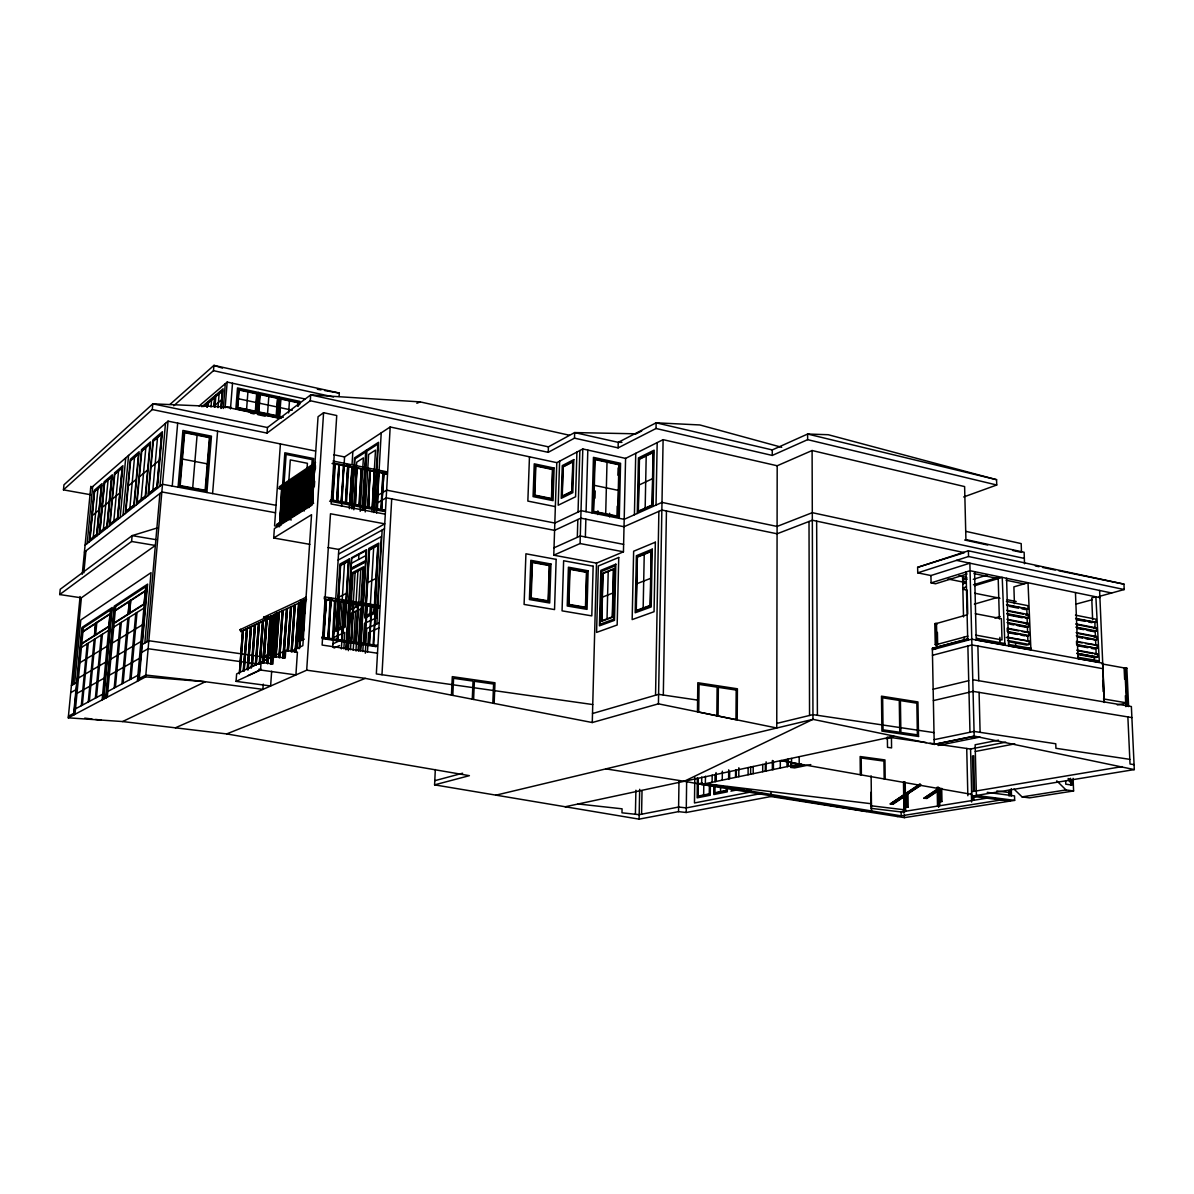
<?xml version="1.0" encoding="UTF-8"?>
<svg xmlns="http://www.w3.org/2000/svg" width="1194" height="1194" viewBox="0 0 1194 1194"><rect width="100%" height="100%" fill="white"/><g stroke="black" fill="none" stroke-linecap="round" stroke-linejoin="round"><path stroke-width="1.5" d="M780.294 768.04L780.309 760.578M787.249 766.593L787.249 759.563M787.518 766.533L787.518 759.399M788.324 766.369L788.324 759.339M435.317 769.548L434.586 784.861L639.088 819.144L678.535 811.636L686.222 812.487L770.921 796.532L770.936 792.801M90.938 494.779L63.461 489.868L152.295 409.557L267.053 433.094L310.291 400.736L548.24 452.332L574.493 438.153L618.104 447.884L656.028 428.497L772.264 455.436L772.279 449.929L807.622 434.034L828.248 434.72L996.572 479.689L996.736 485.003L963.677 496.973M772.354 769.697L772.384 760.459M773.145 769.533L773.175 760.697M773.413 769.473L773.428 762.056M1024.512 563.717L1024.139 552.27L965.916 539.569L964.618 486.585L812.099 450.526L777.19 465.764L776.757 727.997L658.431 703.833L592.269 722.534L365.289 678.371L306.694 670.192L175.369 727.818M762.697 771.712L762.727 764.414M765.294 771.175L765.324 764.145M766.07 771.011L766.1 761.817M748.086 774.757L748.131 767.533M750.623 774.234L750.668 766.817M753.175 773.697L753.22 766.444M728.862 778.772L728.922 771.473M729.609 778.607L729.653 771.458M735.534 777.369L735.594 770.19M736.28 777.219L736.34 769.876M737.205 719.922L737.414 688.789L697.818 682.729L697.46 711.803M738.788 776.697L738.847 767.742M720.519 791.637L720.564 786.279M722.251 780.145L722.34 771.205M726.415 786.876L726.385 790.473L714.699 792.801L714.773 785.697M726.639 787.13L726.609 790.816L714.475 793.234L714.549 785.921M727.325 786.562L727.28 791.861L713.803 794.532L713.878 787.085M728.624 778.816L728.698 769.846M871.426 803.756L705.296 783.682L705.52 776.204M709.475 785.01L709.385 793.861L698.012 796.129L698.221 778.607M709.699 785.1L709.609 794.204L697.789 796.562L698.012 778.503M710.355 785.951L710.251 795.234L697.132 797.846L697.371 777.622M712.117 782.264L712.191 775.13M714.997 781.652L715.072 774.578M715.713 781.503L715.788 774.279M715.952 781.458L716.042 772.563M694.804 777.279L694.475 802.965L749.205 792.309M866.829 811.442L701.654 784.443L701.744 777.01M703.669 795.01L703.788 784.428M686.222 812.487L686.654 780.831M678.535 811.636L678.983 781.712M658.431 703.833L663.103 439.661L777.19 465.764M663.312 695.042L666.446 510.972M641.566 814.218L642.029 790.607M653.088 506.405L654.148 450.168L638.447 457.929L637.268 513.48M656.028 428.497L656.133 422.81L699.878 424.96L781.697 447.302M656.028 505.077L657.178 442.616M655.551 695.221L658.879 511.345M635.402 814.278L635.895 790.249M639.088 819.144L639.686 789.294M643.178 607.194L644.238 554.359M645.163 508.092L646.208 455.929M625.581 458.392L582.806 448.974L556.792 462.66L553.777 555.195L596.507 563.135L623.447 551.807L625.581 458.392L663.103 439.661M634.417 514.763L635.745 453.317M618.104 447.884L618.238 442.347L656.133 422.81L772.279 449.929M616.955 517.166L617.223 506.226M617.955 475.257L618.134 467.958M619.268 518.345L620.567 463.287L593.448 457.362L591.926 512.853M605.701 513.763L607.015 462.168M607.03 618.835L608.209 571.493M609.567 516.883L609.656 513.256M595 498.167L595.194 490.928M592.269 722.534L596.507 563.135M597.791 514.569L597.895 510.838M576.911 452.063L575.583 496.764L558.195 505.226L559.613 461.168M577.314 537.33L577.836 519.539M578.045 512.062L579.851 450.526M553.777 555.195L580.075 543.539L582.806 448.974M585.358 536.972L585.866 519.151M586.075 511.674L587.821 450.078M574.493 438.153L574.657 432.571L633.999 433.765M548.24 452.332L548.419 446.854L574.657 432.571L618.238 442.347L621.955 442.347M529.464 456.809L527.852 501.092L555.359 506.614M492.823 703.266L493.6 684.043L474.376 681.281L473.6 699.445M494.152 703.445L494.973 682.774L452.302 676.64L451.451 695.132M472.272 699.191L473.048 681.102L453.586 678.311L452.795 695.401M376.856 623.925L382.155 530.061M376.035 646.611L377.095 645.432L376.035 646.611L322.649 638.641M383.662 511.375L384.707 510.092L383.662 511.375L329.589 501.152M379.214 607.671L379.334 605.701L324.395 596.836L324.261 598.836L379.214 607.671L325.455 599.642L323.335 637.76L326.484 599.597L323.335 637.76M332.036 463.526L386.752 473.719L386.856 471.809L333.066 461.003M556.792 462.66L390.184 426.974L376.334 673.938L592.746 704.55M381.976 674.744L391.707 498.883M364.17 643.864L366.677 605.865M371.931 511.659L375.498 450.108L368.603 454.526L365.215 511.972M372.349 507.987L374.468 471.511L373.05 508.122L372.035 508.166L373.05 508.122M372.737 508.301L374.155 471.705M367.379 605.97L364.871 643.969M365.319 653.208L366.752 628.492L379.199 622.865M373.871 512.539L377.811 444.123L366.871 451.213L363.409 509.734M374.483 512.211L378.513 442.317L354.499 457.899L351.469 507.584M367.468 652.237L368.603 632.581L378.916 627.954M369.856 613.731L373.662 547.733M376.423 509.002L378.513 472.57L376.423 509.002L377.438 508.942L378.826 472.376M371.14 606.582L369.349 644.641L371.841 606.686M376.632 513.092L381.229 432.855M373.767 645.327L378.796 543.091L368.797 548.479L364.752 618.014L374.782 613.358M381.438 509.987L383.871 473.391L381.438 509.987L382.811 473.481L386.065 474.122M375.573 607.298L373.065 645.223M380.752 509.853L383.184 473.257L386.438 473.899M351.379 641.954L352.931 603.851L351.379 641.954L353.961 603.821M359.513 505.793L361.319 468.869L358.812 505.659M360.215 511.316L363.394 457.884L356.678 462.197L353.797 509.778M353.215 650.297L355.528 611.418M355.782 607.104L357.931 571.135M358.618 559.449L358.916 554.494M362.2 510.435L364.588 470.257M364.797 466.6L365.662 451.989L355.006 458.884L351.961 508.928M362.812 509.808L366.349 450.213M355.17 642.521L357.737 604.433M363.23 506.495L365.409 469.943L363.23 506.495L364.245 506.45L365.707 469.749M358.439 604.537L355.887 642.626M358.349 610.059L355.931 650.924L358.096 649.984L360.513 609.03L350.588 613.776L348.364 650.67M358.618 605.731L360.752 569.657M360.872 602.88L362.901 568.538L353.006 573.687L350.842 609.477L360.767 604.686M358.707 651.148L363.677 566.747L352.409 572.627L347.827 648.626M359.678 643.193L362.215 605.149M367.961 507.151L370.095 470.63L368.647 507.286L369.782 470.824L367.648 507.331L368.647 507.286M360.334 650.7L365.558 562.031L351.036 569.657L346.215 649.491M360.648 650.536L366.573 549.673L351.469 557.807L345.902 649.76M362.797 651.536L364.439 623.387L376.797 617.701L381.379 536.539L338.156 560.061M349.335 508.689L351.827 468.123M352.051 464.436L352.842 451.526M341.603 640.491L343.932 602.403L341.917 640.342M349.946 503.987L352.185 467.302L349.946 503.987L350.946 503.928L352.499 467.108L350.245 503.793M341.35 648.894L344.23 602.254M344.947 602.373L342.32 640.596M343.842 648.864L344.842 632.387L333.32 637.686M349.454 603.089L346.857 641.268L349.155 603.254M354.693 504.644L356.916 467.988L355.394 504.763L356.603 468.182L354.379 504.823L355.394 504.763M350.499 649.685L355.111 572.598M336.857 501.256L339.171 464.436L337.559 501.39L338.872 464.63L336.544 501.45L337.559 501.39M335.275 601.224L333.216 639.238L335.589 601.075M341.021 502.286L344.021 465.675M341.335 502.107L343.618 465.332L342.036 502.241M332.738 647.044L338.812 549.434L384.752 523.838L330.484 513.763L322.111 645.058L377.498 653.222M341.499 506.331L344.573 456.944L390.184 426.974M337.051 639.805L340.111 601.791L337.768 639.909L339.096 601.836M345.484 503.137L347.752 466.421L345.484 503.137L346.499 503.092L348.767 466.361L347.454 466.615M345.797 502.958L348.066 466.227M340.499 627.91L344.484 563.374M332.171 498.749L334.41 463.75L332.768 500.734L335.41 463.69L334.096 463.944M332.051 500.599L334.708 463.541M339.096 396.483L339.305 393.065L213.92 365.379L170.041 404.378M303.515 631.268L303.873 625.82M304.724 613.104L305.082 607.656M312.903 491.749L313.38 484.421M314.112 473.436L314.903 465.899L314.41 473.242M312.947 495.226L312.47 502.57L314.186 465.764L312.171 502.749M313.186 491.57L314.171 476.899M314.306 486.749L314.664 481.242M315.514 468.391L315.052 464.57L279.127 488.659L279.262 486.809L315.544 462.406M306.694 670.192L323.589 412.706L336.738 415.527L331.096 503.972L385.289 514.181M302.739 474.645L301.336 474.376L299.575 510.659L302.037 474.511L299.41 509.032M300.41 509.569L303.157 473.152L300.694 509.39M301.112 509.704L303.858 473.302L301.395 509.525M302.515 508.241L304.977 471.943L302.933 508.554M303.052 506.749L305.679 472.078L303.216 508.375M310.291 400.736L310.679 394.901L420.243 401.9L569.434 435.243M304.052 507.271L306.798 470.72M304.186 511.062L307.41 463.302L290.306 459.899L288.381 487.57M295.142 652.163L298.724 603.149L295.142 652.163L296.157 652.133L299.47 602.791L295.858 652.267M304.768 507.405L305.007 503.764M305.246 500.137L307.5 470.854L305.052 507.226M306.186 505.928L308.634 469.481L305.903 506.122L309.336 469.63L306.888 506.062M303.351 638.178L297.828 640.775L297.321 648.223L299.619 648.566M300.545 601.94L301.992 602.164L299.44 640.178L298.425 640.208L300.978 602.209L301.843 601.672L264.501 619.193L263.59 617.313L264.352 616.91L265.262 618.79L264.501 619.193M298.425 640.208L301.261 602.045M299.276 638.506L301.992 602.164M308.455 505.092L310.485 468.257L308.739 504.898M302.186 601.597L302.112 602.582L304.291 601.463L302.843 601.239L300.306 639.312L301.321 639.283L303.858 601.194L302.843 601.239M299.455 647.193L299.903 640.477L302.783 639.118M299.724 647.073L300.127 641.118L304.231 639.163M308.977 507.674L309.216 503.987M309.47 500.286L310.336 487.346M310.574 483.66L311.44 470.72M311.679 467.033L312.186 459.63L286.112 454.421L281.127 525.106M303.142 601.075L300.306 639.312M309.589 503.793L312.335 467.003L309.888 503.599M310.306 503.928L313.037 467.152M310.425 506.256L313.604 458.541L284.844 452.78L282.5 486.048M303.037 638.536L302.186 638.417L304.724 600.254L306.604 599.269M290.246 483.003L288.873 482.734L287.067 518.524L289.56 482.869L287.411 509.793M288.873 482.734L286.799 518.703L287.172 513.36M292.008 481.824L290.351 481.734L287.858 517.465L288.829 517.42L291.321 481.689L288.679 515.808M288.142 517.301L290.62 481.555M293.784 480.63L292.112 480.555L290.321 516.48L293.082 480.495L290.948 507.54M292.396 480.361L290.605 516.301M297.754 406.154L297.993 402.736L280.888 399.05L279.65 416.288L283.097 417.019M290.321 516.48L290.694 511.107M298.202 406.005L298.455 402.393L280.486 398.527L279.187 416.631L282.799 417.393M291.411 515.241L293.888 479.361L295.56 479.451M294.172 479.182L292.381 515.181L294.858 479.316L292.231 513.569M299.575 404.811L299.813 401.378L237.516 387.931L235.89 408.855L281.232 418.378M282.933 658.073L286.62 608.821L282.933 658.073L283.963 658.043L287.381 608.462L283.665 658.178M293.187 514.121L295.664 478.167L297.336 478.257M295.948 477.988L294.172 514.062L296.649 478.122L294.5 505.256M293.888 514.241L294.261 508.853M299.127 477.063L297.455 476.973L294.978 512.987L295.963 512.942L298.44 476.928L295.799 511.316M273.471 656.372L272.933 664.013L261.083 662.357L236.636 673.894L236.069 681.356L260.531 670.028L295.903 674.909L297.425 652.133L285.754 650.446L285.232 658.043L273.471 656.372L248.755 668.043M297.739 476.794L295.963 512.942M287.366 651.043L290.664 606.925L287.366 651.043L288.381 650.999L291.426 606.567L288.097 651.148M296.784 511.853L299.246 475.779L300.933 475.854M297.067 511.674L299.53 475.585M297.485 511.987L300.231 475.719L297.769 511.808M301.336 474.376L298.59 510.719L299.575 510.659M264.322 660.581L267.008 619.283M263.262 684.132L262.889 689.356L205.368 681.729L145.668 676.879L68.267 717.833L80.088 596.537M273.62 653.7L267.426 656.64L265.202 656.327L273.516 651.64L275.217 652.237M309.873 544.36L273.695 538.001L274.366 528.629L312.186 504.943L318.052 416.721L323.589 412.706M280.411 443.944L274.575 525.823L279.62 526.718L280.008 521.181M313.664 503.181L278.754 525.076L276.575 524.688L312.918 501.122M266.978 663.357L270.023 616.597L267.426 663.595L271.083 616.089L267.426 663.595M267.531 659.192L270.486 617.641M268.247 659.267L270.948 617.432M269.516 653.999L272.396 617.074L269.799 653.864M281.635 487.585L279.814 523.091L282.59 487.525L281.635 487.585L283.276 487.659M281.903 487.391L280.083 522.927M270.232 654.103L273.098 617.179L270.501 653.969M280.187 517.778L281.187 503.629M281.456 500.838L282.321 487.704M270.635 664.043L274.411 614.522L270.635 664.043L271.665 664.013L275.172 614.164L271.366 664.148M280.859 521.882L283.366 486.421L285.008 486.495M288.62 412.93L289.47 400.886M271.471 657.864L274.157 615.94M281.127 521.703L283.635 486.242M281.545 522.002L283.545 493.644M283.799 490.092L284.321 486.376L281.829 521.823M272.172 657.909L274.889 615.597M271.665 671.207L270.62 685.968L236.069 681.356M265.202 656.327L272.963 651.909M272.829 658.013L273.292 648.64M273.68 643.088L274.59 630.163M274.978 624.626L275.904 615.253L273.739 652.431L276.605 615.358M273.172 656.491L275.904 615.253M285.097 485.257L283.291 520.912L286.053 485.212L285.097 485.257L286.739 485.331M285.366 485.077L283.56 520.733M283.217 520.674L285.709 485.137M283.291 520.912L283.53 517.36M283.784 513.808L285.784 485.391M286.844 484.092L284.694 519.748L286.844 484.092L288.217 484.361M275.098 656.954L278.486 612.612L275.098 656.954L276.127 656.924L279.247 612.253L275.844 657.058M285.157 518.032L285.903 507.346M286.157 503.793L287.157 489.555M278.426 614.88L275.575 614.94L267.874 618.955L269.963 619.283L278.426 614.88L278.56 612.955L276.456 612.626M285.038 519.808L288.485 484.167M286.829 509.719L286.187 518.942L291.366 519.883M287.217 504.181L287.993 493.107M251.591 666.282L254.606 625.074L251.188 668.207M252.038 666.491L255.352 624.731L252.322 666.371M255.292 665.103L258.591 623.208L255.561 664.983M256.009 665.162L259.337 622.865L256.277 665.043M259.247 663.76L262.576 621.343L259.516 663.625M259.964 663.804L263.322 620.999L260.247 663.67M277.799 417.661L279.292 396.945M260.531 670.028L261.083 662.357M262.74 662.939L266.202 618.373L262.74 662.939L263.77 662.909L266.978 617.999L263.471 663.043M263.605 660.416L266.262 619.641M239.487 672.132L242.576 630.716L239.352 673.923M239.934 672.341L243.337 630.357L240.218 672.207M243.218 670.938L246.606 628.835L243.486 670.804M243.934 670.998L247.352 628.477L244.218 670.864M247.203 669.565L250.606 626.954L247.486 669.431M247.919 669.819L251.367 626.596L248.188 669.685M267.546 413.736L268.814 396.438M267.053 433.094L267.456 427.527L310.679 394.901L548.419 446.854M246.591 409.333L247.919 391.945M256.964 413.273L258.531 392.468M223.308 408.482L225.293 383.692M225.129 407.796L227.173 382.08L305.142 399.005M230.487 408.915L232.517 383.244M211.01 407.035L211.562 400.169M206.89 492.495L211.457 436.168L182.906 430.437L178.07 487.167M213.995 406.124L214.696 397.527L208.472 402.796L208.189 406.214M214.144 406.005L214.89 396.96L208.353 402.497L208.054 406.079M214.487 407.348L215.457 395.274M214.95 407.035L215.83 396.154L222.502 390.513L221.174 406.96M217.995 407.632L219.114 393.781M212.592 493.555L217.607 431.213M220.905 408.482L222.308 391.08L215.95 396.453M221.547 407.945L223.084 388.811L201.876 406.781M192.697 487.943L197.085 435.183M206.95 407.244L207.234 403.841L204.174 406.423M207.129 406.87L207.428 403.273L203.577 406.542M207.562 406.736L207.995 401.602M173.712 405.766L213.487 370.662L213.92 365.379L222.517 368.125M172.249 486.092L177.682 423.109M157.414 488.301L162.399 431.721L153.011 439.795L148.026 495.689M144.832 643.044L151.026 572.672L80.804 619.97L74.625 683.655M159.951 486.301L165.473 423.377M146.907 641.85L159.921 493.45M145.668 676.879L168.041 421.154L315.5 451.048M152.295 409.557L152.802 403.841L230.651 407.169M145.564 497.614L150.563 441.899L141.489 449.705L136.489 504.763M129.833 679.625L135.773 613.253M131.056 678.968L137.011 612.477M152.847 490.137L157.504 437.646M137.385 681.252L145.758 586.717M138.653 680.595L147.026 585.881L114.505 607.298L106.132 697.803M139.131 680.341L147.623 584.12L114.206 606.179L105.699 698.027M114.206 688.028L120.146 623.089M115.385 687.386L121.325 622.343M134.101 506.629L139.101 451.75L130.325 459.302L125.325 513.539M155.877 539.658L132.131 535.628L60.222 589.284L59.7 594.552L131.594 541.479L132.131 535.628L156.892 528.047M121.922 683.863L127.877 618.223M128.221 614.403L129.43 601.045M123.131 683.222L129.071 617.477M129.43 613.641L130.639 600.269M141.161 499.361L145.832 447.66M117.893 519.375L122.892 465.705L114.52 472.899L109.52 525.972M102.132 699.908L110.505 609.925M103.266 699.311L111.654 609.179L82.282 628.507L73.924 714.833M120.161 517.599L125.713 457.914M103.699 699.087L112.206 607.507L82.013 627.432L73.535 715.042M123.012 515.345L128.564 455.421M107.281 697.192L115.654 606.537M129.847 508.271L134.519 457.362M88.252 701.968L94.192 639.432M94.535 635.775L95.744 623.044M89.341 701.385L95.266 638.745M95.624 635.089L96.833 622.343M107.311 527.703L112.326 474.794L104.206 481.779L99.206 534.076M95.371 698.132L101.311 634.939M96.49 697.535L102.43 634.238M113.848 520.897L118.519 471.093M74.968 714.281L83.311 627.82M93.281 537.121L97.953 488.734M97.072 535.748L102.072 483.615L94.207 490.376L89.207 541.942M81.282 705.714L87.207 643.82M82.341 705.147L88.266 643.148M103.4 529.136L108.072 480.048M82.252 574.299L90.834 486.301M72.953 684.61L81.386 597.821L155.354 545.464L131.594 541.479M83.819 572.911L85.953 550.867M87.147 543.554L92.684 486.57M63.461 489.868L63.969 484.809L152.802 403.841L267.456 427.527M90.625 488.361L168.041 421.154M114.908 474.182L122.161 467.958L117.49 518.032L110.236 523.748M130.743 460.6L138.34 454.078M141.922 451.019L149.772 444.272M153.474 441.108L161.593 434.138L156.936 486.898L148.802 493.316M199.129 405.99L227.173 382.08M215.248 405.079L221.606 399.766M92.236 515.644L99.057 510.017M102.251 507.39L109.281 501.599M112.445 499.002L119.833 492.913M128.415 485.839L136.026 479.57M139.594 476.63L147.459 470.152M150.996 467.242L159.28 460.421M126.071 511.256L133.683 505.256M137.25 502.435L145.116 496.226M85.087 545.18L162.518 484.286L276.038 505.301M84.416 552.061L161.847 491.943L275.501 512.748M927.38 797.547L940.469 789.174L940.708 801.353L941.976 801.517L941.708 788.324M938.827 788.055L923.798 798.308L926.992 798.383L940.469 789.174M923.798 798.308L939.947 787.861M920.096 783.801L890.246 803.935L893.366 804.01L906.739 794.98L906.933 806.89L905.858 807.054L905.679 795.159L906.739 794.98M906.977 797.995L906.918 794.323L921.29 785.13M890.246 803.935L919.664 784.607M892.306 804.189L905.679 795.159M906.918 794.323L920.231 785.324M282.993 487.839L310.037 469.764L307.933 469.346M311.589 468.72L313.738 467.287L311.619 466.869M82.968 631.387L110.161 613.626M115.311 610.268L145.414 590.612M83.058 631.745L95.565 623.596L94.445 635.417L81.938 643.357M96.923 622.701L109.982 614.179L108.863 626.253L95.804 634.551M115.415 610.641L129.236 601.627L128.116 614.014L114.281 622.805M351.872 467.496L352.797 466.914M352.573 467.645L353.499 467.048M356.29 468.391L357.215 467.794M356.991 468.526L357.916 467.929M81.759 643.879L108.953 626.626M114.102 623.358L144.205 604.254M360.692 469.272L361.633 468.675M361.394 469.406L362.319 468.824M81.416 647.461L108.609 630.357M113.758 627.119L143.862 608.164M276.575 524.688L312.873 501.853M365.095 470.137L366.021 469.555M278.799 524.375L310.679 504.361M365.782 470.287L366.722 469.705M369.468 471.018L370.409 470.436M370.17 471.167L371.095 470.57M373.841 471.899L374.782 471.317M374.528 472.033L375.468 471.451M378.2 472.764L379.14 472.182M378.886 472.914L379.841 472.331M273.695 538.001L311.544 514.704L302.843 645.67L290.635 651.387M382.558 473.645L383.498 473.063M386.856 471.809L382.334 471.675M79.953 662.7L85.729 659.192M86.804 658.551L92.714 654.969M93.804 654.297L99.848 650.64M100.953 649.969L107.132 646.208M112.281 643.088L118.669 639.208M119.848 638.506L126.4 634.536M127.594 633.805L134.295 629.731M135.534 628.984L142.385 624.835M377.647 495.48L386.647 490.152L554.822 523.047L581.015 510.659L624.193 519.33L661.998 502.405L777.085 526.435L812.293 512.674L1024.333 558.419M377.214 503.092L386.214 497.823L554.583 530.36L580.806 518.151L624.014 526.733L661.864 510.032L777.07 533.793L812.323 520.211L964.394 552.643L917.634 567.329L917.738 572.851L930.932 575.538L969.871 563.18L974.185 736.295L934.23 744.399L812.965 719.355L495.988 795.159M78.476 678.013L84.252 674.64M85.311 674.013L91.237 670.565M92.311 669.924L98.356 666.401M99.475 665.759L105.654 662.148M110.788 659.148L117.191 655.416M118.37 654.73L124.907 650.909M126.116 650.208L132.818 646.297M134.041 645.566L140.907 641.566M71.416 685.505L76.685 682.446M142.295 644.521L148.832 640.73L272.471 658.252M70.715 692.654L75.998 689.669M141.593 652.446L148.131 648.73L259.173 664.222M76.983 693.386L82.774 690.147M83.834 689.55L89.744 686.237M90.834 685.625L96.878 682.237M97.983 681.61L104.162 678.147M109.311 675.267L115.699 671.685M116.878 671.013L123.415 667.356M124.624 666.67L131.325 662.924M132.564 662.222L139.414 658.387M338.529 554.076L384.483 528.778M75.491 708.818L102.669 694.221M107.803 691.46L137.922 675.282M351.424 563.299L365.931 555.553M68.431 716.206L73.7 713.4M139.28 678.535L145.832 675.058L204.383 681.595M350.782 569.105L365.901 561.15M239.949 629.745L240.666 629.357L241.561 631.178L240.845 631.551L239.949 629.745L268.307 616.432M300.097 600.254L306.067 597.164M300.246 602.089L305.933 599.164M303.858 601.194L301.321 639.283M305.56 600.388L302.186 638.417M635.223 434.303L641.685 430.989M326.186 599.761L324.052 637.865M330.022 600.373L327.917 638.447L331.036 600.343L328.634 638.551L330.738 600.492M338.648 597.209L346.454 593.284M367.603 582.687L375.961 578.478M334.559 601.104L332.484 639.118M339.812 601.955L337.768 639.909M343.618 602.567L344.544 602.104M344.335 602.672L345.26 602.209M348.126 603.283L349.066 602.821M348.842 603.403L349.767 602.94M272.919 652.655L274.008 652.297M352.618 604.015L353.558 603.552M353.334 604.119L354.275 603.671M357.11 604.731L358.051 604.268M357.812 604.851L358.767 604.388M361.588 605.448L362.528 605M362.289 605.567L363.23 605.104M68.267 717.833L122.579 721.549L205.368 681.729M605.895 768.876L684.207 781.279L812.965 719.355L812.099 450.526M366.051 606.164L366.991 605.716M366.752 606.283L367.707 605.821M303.395 637.417L297.619 640.148L297.112 648.357M370.498 606.88L371.453 606.433M371.2 607L372.155 606.537M374.946 607.597L375.901 607.149M378.379 606.149L379.334 605.701M260.785 662.237L285.754 650.446M638.894 485.107L652.551 478.675M241.561 631.178L276.859 614.641M240.845 631.551L276.635 614.791M263.59 617.313L300.873 599.851L301.306 601.925M259.844 669.237L258.844 669.267M248.218 675.461L261.396 669.356M332.932 643.805L341.902 639.745M554.016 547.822L580.284 535.987L623.611 544.36M334.022 648.043L339.589 645.551M772.264 455.436L807.637 439.661L996.736 485.003M416.84 403.259L420.243 401.9M122.579 721.549L226.681 733.922L365.289 678.371M602.418 597.119L612.865 593.045M636.835 583.732L650.655 578.359M917.634 567.329L968.394 550.807L1123.957 584.135L1124.211 589.538L1099.122 596.448M917.738 572.851L968.543 556.508L1124.211 589.538M930.932 575.538L931.081 582.881L970.05 570.717L1099.913 597.642M967.08 573.986L935.544 583.776L931.081 582.881M967.304 579.135L963.021 578.583L963.14 584.135M966.244 581.448L962.707 582.538L965.558 583.105M973.304 579.299L987.423 574.971M962.842 587.985L966.379 586.926M973.438 584.791L998.169 577.314L999.363 618.97M964.051 588.896L962.871 589.254L967.155 590.105L967.737 614M974.752 585.672L1002.229 577.389L1004.9 644.939L1004.87 643.521L976.871 638.372L976.229 639.984L1004.9 644.939M592.508 713.534L658.595 694.341L697.609 700.102M974.364 604.134L997.348 597.493M934.812 623.641L937.23 623.641L934.812 623.641L935.23 644.596L936.693 644.864L937.648 644.596L937.409 632.372M967.364 614.746L936.499 623.507L936.917 644.462M932.38 649.73L971.767 639.163L1102.719 663.177M994.856 617.985L1000.214 616.507M1007.109 605.373L1028.019 608.94L1027.915 605.686L1006.408 601.403M1025.825 615.179L1028.198 614.522L1028.318 617.791L1025.93 618.432M1076.078 604.104L1092.197 599.731M935.23 644.596L937.648 644.596M935.962 644.73L967.886 636.118M434.78 780.697L462.615 773.219M972.782 679.699L1131.375 706.535L1134.3 769.593L974.185 736.086L934.23 744.399L932.35 648.327L967.692 638.865M932.35 648.327L968.453 638.999M1026.109 624.029L1028.497 623.387L1028.601 626.656L1026.213 627.283L1017.243 625.566M434.586 784.861L469.391 775.667L226.681 733.922M932.484 655.297L971.901 644.939L1102.943 668.7M1026.512 636.163L1028.9 635.551L1028.78 632.268L1027.586 632.581L1027.407 626.969L1007.646 623.193M1076.092 618.999L1096.077 622.402L1095.943 619.223L1075.466 615.149M1008.542 644.417L1030.87 648.312L1030.915 649.715L1008.587 645.924L1006.572 578.284M1006.288 637.462L1029.079 641.178L1029.183 644.462L1026.795 645.073L1008.796 641.745M1093.883 628.477L1096.301 627.865L1096.435 631.059L1094.017 631.656L1087.182 630.342M1030.915 649.715L1028.019 582.732L1013.9 586.866L1014.422 603.597M1094.241 637.133L1096.659 636.521L1096.793 639.715L1094.376 640.312M1085.555 643.566L1097.032 645.208L1097.167 648.417L1077.122 645.163M776.757 723.415L812.95 714.639L934.006 732.609M933.156 689.222L968.722 680.684M1078.749 658.491L1078.003 657.267L1099.271 660.894L1099.331 662.267L1078.048 658.655L1075.451 592.567M1094.958 654.491L1097.39 653.909L1097.525 657.118L1095.092 657.7L1077.973 654.536M933.38 700.594L973.065 691.371L1131.882 717.579M1124.629 679.222L1124.121 668.252L1125.509 667.939L1126.852 668.177L1128.614 706.594M1125.449 668.491L1126.852 668.177M565.135 806.771L894.127 736.37M886.067 738.728L891.44 737.579L891.575 747.907L887.5 747.325L887.366 736.982M698.162 783.846L702.4 782.966M684.207 781.264L701.654 784.443L799.189 764.1L801.532 764.414L781.219 760.623M790.712 764.175L790.712 767.399L803.547 764.742M810.801 764.578L794.637 767.906L790.712 767.399M934.141 739.668L974.065 731.429L1055.765 743.772L1055.929 748.295L1129.808 759.339M1117.33 704.938L1126.375 703.087M938.036 745.489L979.99 737.041M731.847 789.383L734.832 788.786M731.623 789.816L735.176 789.1M730.922 791.129L737.847 789.756M998.468 740.161L975.14 744.757L976.408 795.458L1014.661 800.368L1014.527 795.905L987.214 792.353M929.992 743.161L970.573 749.026L1005.751 742.161M975.304 751.474L1014.84 743.862M761.936 793.368L686.296 807.905L678.61 807.04L639.178 814.681L621.984 812.816L622.074 808.816L577.657 803.92M971.617 791.712L973.364 791.428L972.498 755.981L973.662 755.757L974.543 791.234L1122.196 766.608M939.35 789.368L939.603 801.532L940.708 801.353M970.573 749.026L971.722 796.219L1134.3 769.593M907.977 794.129L908.186 807.04L905.858 807.054M941.976 801.517L939.603 801.532M1070.719 781.846L1071.973 781.637L1072.108 785.055L1065.794 784.204L1065.66 780.772M871.486 808.413L901.127 811.95L987.542 798.055M1014.034 789.1L1022.049 796.891L1066.003 789.935L1073.585 790.965L1073.093 778.339M1073.585 790.965L1029.541 797.861L1022.049 796.891M770.921 796.532L904.395 817.636L1014.661 800.368M897.082 816.487L1002.363 799.771L1009.93 801.114L971.722 796.219M1002.139 643.864L1004.87 643.521M1028.124 648.64L1030.87 648.312M1099.271 660.894L1095.868 596.791L1091.734 597.925L1092.644 619.865M933.096 648.461L936.036 648.626M84.729 718.131L91.983 718.997M95.61 719.43L101.042 720.072M701.654 784.443L743.593 789.503M747.235 789.935L750.877 790.383M870.665 805.726L903.903 809.741L903.485 781.966M891.306 803.756L893.366 804.01M906.933 806.89L908.186 807.04M924.917 798.129L926.992 798.383M996.871 790.95L1009.542 792.607M888.724 737.191L926.32 742.623M297.828 640.775L300.127 641.118M297.56 640.894L299.858 641.238M1134.076 764.623L1130.031 764.026L1127.867 716.922M377.095 645.432L321.813 637.148L321.768 637.909L377.05 646.178M59.7 594.552L81.386 597.821M272.128 617.208L273.799 617.283M272.068 618.193L270.396 618.119L271.784 618.328M275.56 616.373L273.874 616.298L275.277 616.522M303.992 600.134L306.171 600.492M300.515 602.328L302.41 602.433M328.962 598.194L332.633 598.776M336.29 599.373L339.947 599.955M343.603 600.552L347.26 601.134M350.932 601.731L354.588 602.313M358.245 602.91L361.901 603.492M365.558 604.089L369.23 604.686M372.886 605.268L376.543 605.865M375.2 607.477L378.528 608M705.445 783.652L901.186 815.845L901.127 811.95M1103.465 698.923L1126.42 702.833L1124.823 668.043L1101.972 663.909M317.365 389.274L321.022 389.916M324.678 390.542L339.305 393.065M327.962 547.539L338.812 549.434M799.189 763.981L971.677 794.368M993.333 798.189L996.945 798.816M971.722 795.995L975.886 796.756M1013.706 645.999L1017.303 646.655M1091.331 660.252L1094.764 660.879M1007.572 640.462L1029.183 644.462M1076.973 653.312L1097.525 657.118M1076.794 653.357L1097.361 657.163M975.841 635.118L1002.02 639.954L1001.408 618.716L975.304 613.686M1077.466 653.924L1096.316 657.401M1007.467 637.148L1029.079 641.178M1076.839 650.073L1097.39 653.909M1077.346 650.685L1092.749 653.566M384.662 510.808L330.589 499.823L384.707 510.092M1009.617 629.178L1018.601 630.88M1022.198 631.566L1025.795 632.238M1078.704 642.268L1082.137 642.909M1028.9 635.551L1007.303 631.477L1007.199 628.178L1028.78 632.268M1097.167 648.417L1076.63 644.536L1076.495 641.312L1097.032 645.208M1007.915 632.133L1027.706 635.865L1027.885 641.476M1008.527 632.79L1017.512 634.477M1021.109 635.148L1024.706 635.835M1077.63 645.775L1087.898 647.715M1091.316 648.357L1094.734 648.999M1010.049 624.193L1013.646 624.88M1078.988 637.372L1082.406 638.029M1085.824 638.686L1089.241 639.342M283.366 486.421L284.724 486.689M580.075 543.539L623.447 551.807M279.127 488.659L281.187 489.047M1006.945 619.223L1028.497 623.387M1076.152 632.566L1096.659 636.521M290.351 481.734L291.724 482.003M1007.542 619.895L1027.303 623.701L1027.124 618.104L1007.378 614.268M1076.66 633.208L1095.45 636.82L1095.226 631.357L1076.436 627.701M288.59 482.913L289.963 483.182M1007.035 622.522L1028.601 626.656M1076.287 635.79L1096.793 639.715M1076.779 636.417L1095.585 640.014L1095.808 645.506M297.455 476.973L298.843 477.242M1007.99 614.94L1022.348 617.731M1076.943 628.342L1083.764 629.671M295.664 478.167L297.052 478.451M293.888 479.361L295.276 479.63M182.428 459.063L207.278 463.854M292.112 480.555L293.5 480.824M780.951 760.563L799.189 764.1L799.189 756.742M304.276 471.809L306.365 472.212M303.977 472.003L306.082 472.406M1006.676 610.298L1028.198 614.522M1075.809 623.85L1096.301 627.865M302.455 473.018L304.545 473.436M302.172 473.212L304.261 473.63M1009.079 611.343L1023.422 614.149M1076.316 624.492L1095.092 628.178L1094.868 622.716M301.052 474.57L302.455 474.839M299.246 475.779L300.649 476.048M1006.766 613.597L1028.318 617.791M1075.943 627.059L1096.435 631.059M311.335 467.063L313.44 467.481M1006.497 604.671L1028.019 608.94M1075.6 618.358L1096.077 622.402M309.485 468.302L311.888 468.526M1009.512 606.403L1018.482 608.179M1022.064 608.88L1025.646 609.597M1076.6 619.656L1085.122 621.343M1088.54 622.014L1091.943 622.686M307.649 469.541L309.753 469.958M306.097 470.585L308.201 470.988M305.813 470.764L307.918 471.182M974.767 593.224L999.975 598.269M1007.184 599.701L1016.184 601.492M313.485 465.63L315.604 466.048L313.186 465.824M346.499 464.481L350.081 465.197M364.409 468.078L367.991 468.794M332.947 462.929L386.752 473.719M948.14 579.03L962.692 581.985M333.619 454.72L344.573 456.944M958.931 575.792L966.841 577.403M1035.362 565.941L1038.974 566.687M1042.586 567.434L1055.242 570.031M1058.869 570.762L1123.957 584.135M974.035 573.613L998.199 578.597M1006.109 580.224L1023.959 583.926M225.203 406.93L279.784 418.393M956.513 560.374L1111.659 593M250.546 413.124L254.188 413.885M257.844 414.646L265.128 416.184M594.343 485.346L618.283 490.376M238.472 398.751L256.009 402.482M259.501 403.229L276.829 406.915M280.277 407.661L292.276 410.214M964.648 540.001L987.736 545.031M1012.602 550.434L1021.482 552.374L1021.198 543.598L966.2 531.449M213.487 370.662L333.529 396.99M996.572 479.689L807.622 434.034L807.637 439.661M1056.765 780.846L1066.003 789.935M1069.391 779.04L1071.973 781.637M1068.137 778.503L1072.003 782.413L1070.749 782.607L1068.167 780.01M1125.509 667.939L1127.27 706.37M1125.375 695.684L1125.867 706.654M1099.599 590.433L1104.375 701.968M1102.659 663.76L1104.316 702.49M1102.689 680.49L1103.152 691.55M1095.943 648.7L1096.182 654.193M1094.167 656.446L1094.331 660.103M1070.585 778.279L1070.854 785.264M1026.84 609.268L1027.019 614.85M1015.631 642.656L1015.751 646.372M1009.229 644.327L1009.273 645.745M1011.273 788.652L1011.497 796.025M1010.079 790.338L1010.228 795.861M1008.885 790.532L1009.049 796.055M999.9 637.327L1000.065 642.82M977.886 646.014L978.767 680.714M979.08 692.356L980.11 732.355M976.871 638.372L976.901 639.805M974.573 571.657L976.229 639.984M968.394 550.807L968.543 556.508M973.856 796.517L973.946 800.189M972.617 796.532L972.707 800.084M966.065 571.956L967.737 640.297M967.871 645.999L969.976 732.28M971.409 793.174L971.617 802.04M963.648 578.389L963.782 583.821M962.573 576.538L963.528 616.94M964.021 637.253L964.11 640.939M966.722 748.459L967.856 795.726M939.499 789.532L939.827 805.681M935.768 623.372L936.186 644.342M938.23 787.025L938.633 807.323M937.156 787.204L937.514 805.651M905.201 781.995L905.664 811.114M904.455 800.368L904.634 811.278M903.992 781.846L904.47 812.786M904.351 814.875L904.395 817.636M903.38 809.308L903.44 812.95M885.187 779.13L884.948 759.921L860.143 756.533L860.322 774.742M884.172 778.951L883.933 761.085L861.202 757.996L861.367 774.936M871.127 775.861L871.516 811.01M871.023 792.249L871.202 808.816M790.756 764.16L790.771 767.384M816.651 521.136L817.397 715.296M809.01 521.494L809.547 715.46M791.562 758.488L791.562 765.697M736.191 690.072L735.967 719.669L698.714 712.057L699.057 684.401L717.116 687.147L716.833 715.758L718.072 716.012L718.355 687.341L736.191 690.072M651.163 551.509L650.133 605.418L636.268 610.492L637.387 557.165L651.163 551.509M653.058 452.556L652.058 504.987L638.357 511.151L639.447 459.257L653.058 452.556M651.446 550.927L650.402 605.806L635.999 611.074L637.133 556.807L651.446 550.927M653.327 451.959L652.312 505.346L638.089 511.733L639.193 458.929L653.327 451.959M652.282 549.15L651.178 606.955L635.178 612.791L636.387 555.717L652.282 549.15M655.342 542.195L654.058 611.716L632.163 619.596L633.641 551.24L655.342 542.195M613.432 569.359L612.283 616.895L601.806 620.761L603.015 573.613L613.432 569.359M613.701 568.792L612.522 617.283L601.552 621.313L602.791 573.254L613.701 568.792M615.044 565.896L613.761 619.208L600.224 624.163L601.582 571.433L615.044 565.896M615.835 564.18L614.492 620.343L599.448 625.835L600.88 570.359L615.835 564.18M618.895 464.75L617.671 516.166L593.642 511.331L595.045 459.556L618.895 464.75M619.313 464.391L618.074 516.718L593.209 511.704L594.642 459.018L619.313 464.391M618.746 557.464L617.164 624.999L596.582 632.402L598.328 565.986L618.746 557.464M586.433 572.329L585.463 607.239L568.941 604.403L570.016 569.329L586.433 572.329M586.851 571.941L585.851 607.776L568.523 604.806L569.613 568.792L586.851 571.941M588.12 570.792L587.045 609.373L567.225 605.985L568.419 567.195L588.12 570.792M593.149 566.195L591.806 615.88L562.061 610.85L563.628 560.747L593.149 566.195M572.792 461.929L571.896 491.286L562.255 496.047L563.165 466.929L572.792 461.929M573.045 461.347L572.135 491.629L562.001 496.629L562.941 466.6L573.045 461.347M573.821 459.6L572.822 492.644L561.24 498.346L562.27 465.615L573.821 459.6M549.673 565.165L548.479 601.373L530.733 598.343L532.031 561.941L549.673 565.165M552.852 469.138L551.852 499.032L534.39 495.495L535.449 465.451L552.852 469.138M550.971 564.001L549.688 603L529.405 599.537L530.808 560.314L550.971 564.001M554.12 468.048L553.061 500.644L533.076 496.614L534.255 463.824L554.12 468.048M556.15 559.374L554.538 609.582L524.091 604.433L525.927 553.792L556.15 559.374M549.24 565.553L548.076 600.836L531.181 597.94L532.434 562.493L549.24 565.553M552.419 469.496L551.464 498.495L534.822 495.122L535.852 465.988L552.419 469.496M369.334 549.583L365.454 616.268L374.229 612.164L378.08 544.882L369.334 549.583M369.513 549.956L365.692 615.686L374.05 611.776L377.841 545.479L369.513 549.956M366.23 550.553L365.633 560.598L351.126 568.24L351.723 558.359L366.23 550.553M348.394 561.284L344.484 625.581L336.663 629.238L340.603 565.463L348.394 561.284M348.618 560.702L344.648 625.969L336.439 629.805L340.439 565.105L348.618 560.702M349.29 558.986L345.156 627.134L335.768 631.492L339.947 564.016L349.29 558.986M294.411 605.179L291.261 651.596L294.411 605.179M295.157 604.836L291.978 651.7L295.157 604.836M282.262 610.865L279.023 657.521L282.262 610.865M283.023 610.507L279.754 657.625L283.023 610.507M277.456 398.303L276.202 415.557L258.844 411.915L260.143 394.572L277.456 398.303M277.903 397.96L276.605 416.079L258.382 412.258L259.74 394.05L277.903 397.96M256.665 393.826L255.352 411.169L237.785 407.482L239.143 390.05L256.665 393.826M257.128 393.483L255.755 411.706L237.322 407.826L238.74 389.513L257.128 393.483M209.413 437.646L205.129 490.256L180.175 485.615L184.667 432.691L209.413 437.646M209.92 437.288L205.562 490.824L179.652 486.003L184.234 432.124L209.92 437.288M161.802 433.541L157.056 487.256L148.608 493.913L153.354 440.78L161.802 433.541M149.966 443.675L145.22 496.585L137.056 503.017L141.802 450.69L149.966 443.675M145.22 591.194L144.086 603.865L129.624 613.059L130.743 600.642L145.22 591.194M138.534 453.496L133.788 505.599L125.877 511.838L130.639 460.287L138.534 453.496M122.34 467.391L117.594 518.36L110.057 524.3L114.803 473.869L122.34 467.391M111.609 477.018L106.938 526.345L99.908 531.897L104.579 483.048L111.609 477.018M111.788 476.466L107.027 526.688L99.729 532.449L104.475 482.734L111.788 476.466M101.371 485.794L96.714 534.419L89.893 539.792L94.565 491.644L101.371 485.794M101.55 485.242L96.804 534.748L89.729 540.33L94.475 491.316L101.55 485.242M973.558 737.429L972.394 737.668L974.841 737.623L973.558 737.429M1070.466 780.577L1070.466 780.577M918.544 736.474L881.918 731.116L881.485 696.162L917.932 701.938L918.544 736.474M899.754 732.28L883.053 729.832L882.65 697.803L899.276 700.415L899.754 732.28M917.38 734.862L900.888 732.444L900.41 700.594L916.843 703.191L917.38 734.862"/></g></svg>
